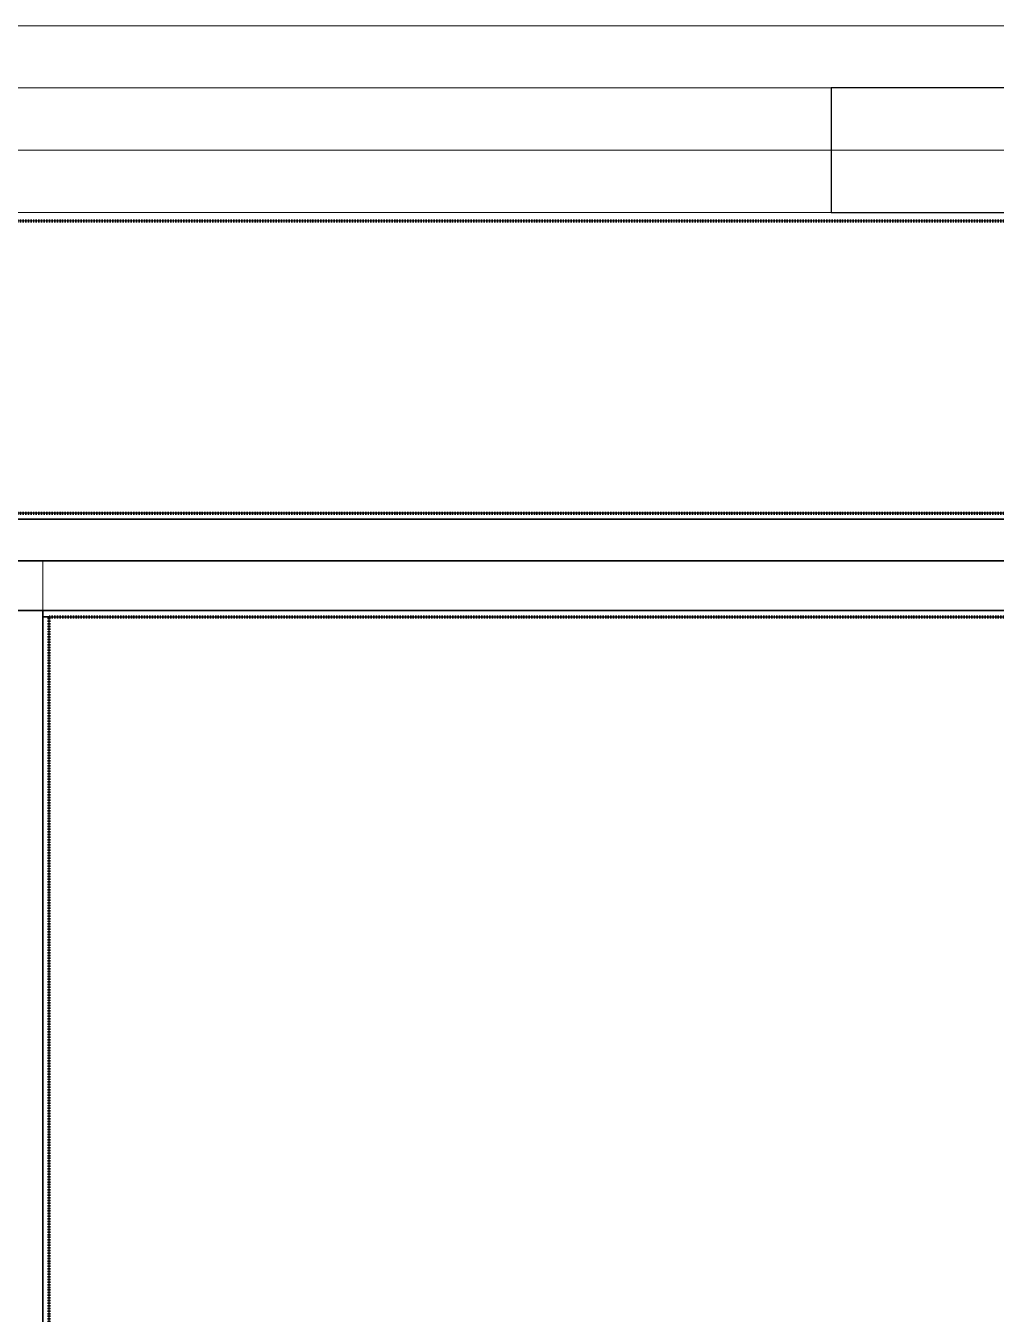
# Model space of a CAD drawing. Header units: millimetres. Extents: x -5300 to 98858, y -5196 to 93886.
# Drawn here: x 7309 to 9648, y 86693 to 89800 of the extents above; entities that cross this region are included whole.
import ezdxf

# ---------------------------------------------------------------- set-up
doc = ezdxf.new("R2010")
doc.units = ezdxf.units.MM
doc.linetypes.add('Штрих', pattern=[6.35, 3.175, -3.175])
doc.linetypes.add('Штрих_2_', pattern=[6.35, 3.175, -3.175])
for name, color, linetype, lineweight, true_color in [('_Разделитель помещений_', 4, 'Штрих', 70, 0x00ffff), ('Колонны', 7, 'Continuous', 18, 0x7f7f7f), ('Обобщенные модели', 7, 'Continuous', 18, 0x7f7f7f), ('Перекрытия', 7, 'Continuous', 18, 0x7f7f7f), ('Стены', 7, 'Continuous', 18, 0x7f7f7f), ('Стены разрез', 7, 'Continuous', 50, 0x7f7f7f)]:
    doc.layers.add(name, color=color, linetype=linetype, lineweight=lineweight, true_color=true_color)

# ---------------------------------------------------------------- blocks, each defined once
blk = doc.blocks.new('ПЕР-003 - ПЕР-003-240210-Подвал')
at = {"layer": 'Перекрытия', "color": 254, "true_color": 0xd4d4d4}
for p, q in [((12600, 89650), (-150, 89650)), ((-150, 89650), (12600, 89650))]:
    blk.add_line(p, q, dxfattribs=at)
blk = doc.blocks.new('СТН-02 - СТН-02 2-240958-Подвал')
at = {"layer": 'Стены', "color": 254, "true_color": 0xd4d4d4}
blk.add_line((0, 89500), (12700, 89500), dxfattribs=at)
blk = doc.blocks.new('СТН-02 - СТН-02-240951-Подвал')
at = {"layer": 'Стены', "color": 254, "true_color": 0xd4d4d4}
for p, q in [((-150, 89800), (12600, 89800)), ((-150, 89800), (10450, 89800)), ((-150, 89650), (12600, 89650)), ((-150, 89650), (10450, 89650)), ((12600, 89650), (-150, 89650)), ((9250, 89650), (6250, 89650)), ((9250, 89650), (6250, 89650)), ((6250, 89650), (9250, 89650)), ((9250, 89650), (9250, 89650)), ((9250, 89350), (9250, 89650)), ((9250, 89350), (9250, 89650)), ((9250, 89650), (9250, 89650)), ((9250, 89650), (9250, 89350)), ((170, 89350), (12600, 89350)), ((12600, 89350), (170, 89350)), ((12600, 89350), (170, 89350)), ((170, 89330), (12600, 89330)), ((170, 89330), (12600, 89330)), ((12600, 89330), (170, 89330)), ((6250, 89350), (9250, 89350)), ((6250, 89350), (9250, 89350)), ((9250, 89350), (6250, 89350)), ((9250, 89350), (9250, 89350)), ((9250, 89350), (9250, 89350))]:
    blk.add_line(p, q, dxfattribs=at)
blk = doc.blocks.new('СТН-02 - СТН-02-240955-Подвал')
for name in ['СТН-02 - СТН-02-240951-Подвал', 'СТН-02 - СТН-02 2-240958-Подвал']:
    blk.add_blockref(name, (0, 0))
blk = doc.blocks.new('СТВ_Перегородка_Кирпич 208370 - СТВ_Перегородка_Кирпич 2-248295-Подвал')
at = {"layer": 'Стены', "color": 254, "true_color": 0xd4d4d4}
blk.add_line((0, 88510), (12700, 88510), dxfattribs=at)
blk = doc.blocks.new('СТВ_Перегородка_Кирпич 208370 - СТВ_Перегородка_Кирпич 208370-248292-Подвал')
at = {"layer": 'Стены', "color": 254, "true_color": 0xd4d4d4}
for p, q in [((7350, 88390), (7350, 88390)), ((7350, 88375), (7350, 88375))]:
    blk.add_line(p, q, dxfattribs=at)
at = {"layer": 'Стены разрез', "color": 254, "lineweight": 25, "true_color": 0xd4d4d4}
for p, q in [((12580, 88625), (170, 88625)), ((12600, 88610), (150, 88610)), ((170, 88610), (12580, 88610)), ((12600, 88510), (150, 88510)), ((150, 88510), (12600, 88510)), ((150, 88390), (12600, 88390)), ((12580, 88390), (7350, 88390)), ((7350, 88390), (7350, 88375)), ((7350, 88375), (12580, 88375))]:
    blk.add_line(p, q, dxfattribs=at)
blk.add_blockref('СТВ_Перегородка_Кирпич 208370 - СТВ_Перегородка_Кирпич 2-248295-Подвал', (0, 0))
blk = doc.blocks.new('СТВ_Перегородка_Кирпич 211470 - СТВ_Перегородка_Кирпич 2-248554-Подвал')
at = {"layer": 'Стены', "color": 254, "true_color": 0xd4d4d4}
blk.add_line((7350, 82620), (7350, 88510), dxfattribs=at)
blk = doc.blocks.new('СТВ_Перегородка_Кирпич 211470 - СТВ_Перегородка_Кирпич 211470-248551-Подвал')
at = {"layer": 'Стены', "color": 254, "true_color": 0xd4d4d4}
for p, q in [((7350, 88390), (7350, 88390)), ((7350, 88375), (7350, 88375)), ((7365, 88375), (7365, 88375))]:
    blk.add_line(p, q, dxfattribs=at)
at = {"layer": 'Стены разрез', "color": 254, "lineweight": 25, "true_color": 0xd4d4d4}
for p, q in [((7350, 88390), (7230, 88390)), ((7350, 82500), (7350, 88390)), ((7365, 88375), (7350, 88375)), ((7350, 88375), (7350, 82620)), ((7365, 82620), (7365, 88375))]:
    blk.add_line(p, q, dxfattribs=at)
blk.add_blockref('СТВ_Перегородка_Кирпич 211470 - СТВ_Перегородка_Кирпич 2-248554-Подвал', (0, 0))
blk = doc.blocks.new('ПОТ-4_4_2 - ПОТ-4_4_2-250020-Подвал')
at = {"layer": 'Обобщенные модели', "color": 254, "true_color": 0xd4d4d4}
for p, q in [((12600, 89350), (150, 89350)), ((150, 89350), (12600, 89350)), ((150, 88610), (12600, 88610)), ((12600, 88610), (150, 88610))]:
    blk.add_line(p, q, dxfattribs=at)
blk = doc.blocks.new('Железобетон - Колонны 500 x 300 41945 - Железобетон - Колонны 500 x 300 41945-384644-Подвал')
at = {"layer": 'Колонны', "color": 254, "lineweight": 25, "true_color": 0xd4d4d4}
for p, q in [((250, 150), (-250, 150)), ((-250, 150), (-250, -150)), ((250, -150), (250, 150)), ((-250, -150), (250, -150))]:
    blk.add_line(p, q, dxfattribs=at)
at = {"layer": 'Колонны', "color": 254, "true_color": 0xd4d4d4}
for p, q in [((-250, 150), (-250, 150)), ((250, 150), (250, 150)), ((-250, -150), (-250, -150)), ((250, -150), (250, -150))]:
    blk.add_line(p, q, dxfattribs=at)

msp = doc.modelspace()

# ---------------------------------------------------------------- linework, layer by layer
at = {"layer": '_Разделитель помещений_', "color": 131, "linetype": 'Штрих_2_', "true_color": 0xaaffff}
for p, q in [((170, 89330), (12580, 89330)), ((170, 88625), (12580, 88625)), ((7365, 82635), (7365, 88375)), ((7365, 88375), (12580, 88375))]:
    msp.add_line(p, q, dxfattribs=at)
at = {"layer": 'Перекрытия', "color": 254, "true_color": 0xd4d4d4}
for p, q in [((-150, 89650), (12600, 89650)), ((12600, 89650), (-150, 89650))]:
    msp.add_line(p, q, dxfattribs=at)

# ---------------------------------------------------------------- block references
at = {"layer": 'Колонны', "color": 254, "true_color": 0xd4d4d4}
msp.add_blockref('Железобетон - Колонны 500 x 300 41945 - Железобетон - Колонны 500 x 300 41945-384644-Подвал', (9500, 89500), dxfattribs=at)
at = {"layer": 'Обобщенные модели', "color": 254, "true_color": 0xd4d4d4}
msp.add_blockref('ПОТ-4_4_2 - ПОТ-4_4_2-250020-Подвал', (0, 0), dxfattribs=at)
at = {"layer": 'Перекрытия', "color": 254, "true_color": 0xd4d4d4}
msp.add_blockref('ПЕР-003 - ПЕР-003-240210-Подвал', (0, 0), dxfattribs=at)
at = {"layer": 'Стены', "color": 254, "true_color": 0xd4d4d4}
for name in ['СТН-02 - СТН-02-240955-Подвал', 'СТВ_Перегородка_Кирпич 208370 - СТВ_Перегородка_Кирпич 208370-248292-Подвал', 'СТВ_Перегородка_Кирпич 211470 - СТВ_Перегородка_Кирпич 211470-248551-Подвал']:
    msp.add_blockref(name, (0, 0), dxfattribs=at)

doc.saveas('drawing.dxf')
